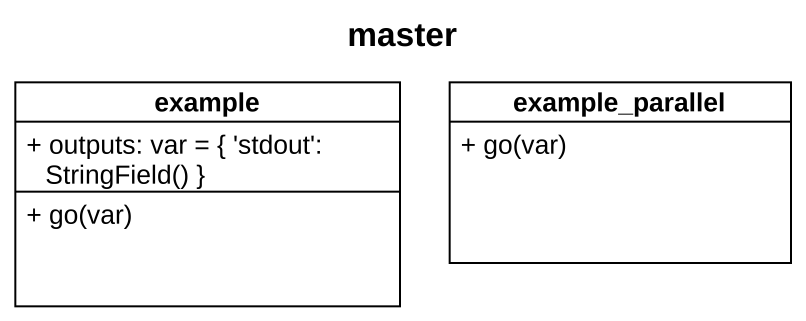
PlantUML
@startuml
title master
hide circle
hide empty members
skinparam classAttributeIconSize 0
class example {
  {field} + outputs: var = { 'stdout': StringField() }
  + go(var)
}
class example_parallel {
  + go(var)
}
@enduml
